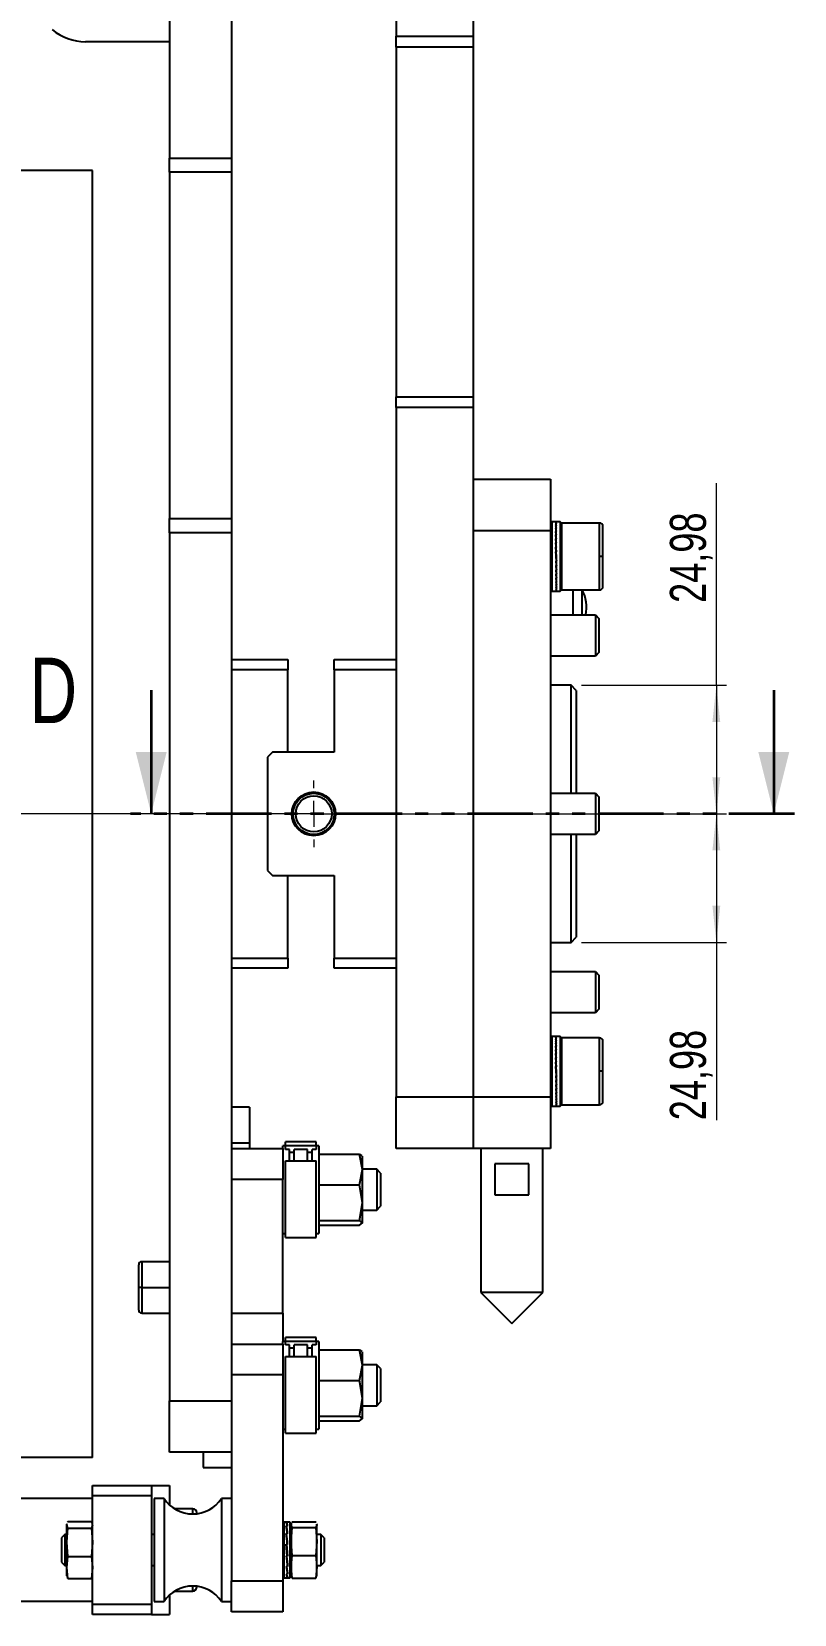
# Model space of a CAD drawing. Header units: millimetres. Extents: x 15 to 1184, y 5 to 836.
# Drawn here: x 628.1 to 702.2, y 427.5 to 581.2 of the extents above; entities that cross this region are included whole.
import ezdxf

# ---------------------------------------------------------------- set-up
doc = ezdxf.new("R2010")
doc.units = ezdxf.units.MM
doc.linetypes.add('PHANTOM', pattern=[12.7, 6.35, -1.27, 1.27, -1.27, 1.27, -1.27])
doc.styles.add('SLDTEXTSTYLE1', font='TXT', dxfattribs={"width": 0.75})
doc.dimstyles.new('SLDDIMSTYLE0', dxfattribs={"dimtxt": 3.5, "dimasz": 3.556, "dimexe": 0, "dimexo": 0.0625, "dimgap": 0.875, "dimtad": 1, "dimlfac": 2, "dimrnd": 1e-09, "dimzin": 12, "dimdsep": 46, "dimtxsty": 'SLDTEXTSTYLE1', "dimsah": 1, "dimcen": 0.09, "dimadec": 0, "dimazin": 3, "dimtfac": 1, "dimtdec": 3, "dimtofl": 0, "dimtmove": 0, "dimatfit": 3, "dimfxl": 1, "dimfrac": 2, "dimtolj": 1, "dimtzin": 12, "dimarcsym": 0})

# ---------------------------------------------------------------- blocks, each defined once
blk = doc.blocks.new('_D_3')
at = {"color": 7, "linetype": 'Continuous', "lineweight": 0}
for p, q in [((532.99, 567.74), (511.65, 567.74)), ((512.65, 505.24), (512.65, 567.74)), ((654.49, 505.24), (511.65, 505.24))]:
    blk.add_line(p, q, dxfattribs=at)
at = {"color": 7, "linetype": 'Continuous', "lineweight": 18}
for points in [[(512.65, 567.74), (512.27, 564.19), (513.03, 564.19)], [(512.65, 505.24), (513.03, 508.8), (512.27, 508.8)]]:
    blk.add_solid(points, dxfattribs=at)
at = {"color": 7, "linetype": 'Continuous', "lineweight": 18, "insert": (508.14, 525.92), "char_height": 3.5, "attachment_point": 1, "rotation": 90, "style": 'SLDTEXTSTYLE1'}
blk.add_mtext('125,00', dxfattribs=at)
blk = doc.blocks.new('_D_4')
at = {"color": 7, "linetype": 'Continuous', "lineweight": 0}
for p, q in [((654.49, 505.24), (511.65, 505.24)), ((512.65, 505.24), (512.65, 442.74)), ((532.99, 442.74), (511.65, 442.74))]:
    blk.add_line(p, q, dxfattribs=at)
at = {"color": 7, "linetype": 'Continuous', "lineweight": 18}
for points in [[(512.65, 505.24), (512.27, 501.69), (513.03, 501.69)], [(512.65, 442.74), (513.03, 446.3), (512.27, 446.3)]]:
    blk.add_solid(points, dxfattribs=at)
at = {"color": 7, "linetype": 'Continuous', "lineweight": 18, "insert": (508.14, 470.55), "char_height": 3.5, "attachment_point": 1, "rotation": 90, "style": 'SLDTEXTSTYLE1'}
blk.add_mtext('125,00', dxfattribs=at)
blk = doc.blocks.new('_D_5')
at = {"color": 7, "linetype": 'Continuous', "lineweight": 0}
for p, q in [((694.6, 517.73), (694.6, 537.36)), ((681.49, 517.73), (695.6, 517.73)), ((694.6, 517.73), (694.6, 505.24)), ((656.49, 505.24), (695.6, 505.24))]:
    blk.add_line(p, q, dxfattribs=at)
at = {"color": 7, "linetype": 'Continuous', "lineweight": 18}
for points in [[(694.6, 517.73), (694.22, 514.17), (694.98, 514.17)], [(694.6, 505.24), (694.98, 508.8), (694.22, 508.8)]]:
    blk.add_solid(points, dxfattribs=at)
at = {"color": 7, "linetype": 'Continuous', "lineweight": 18, "insert": (690.09, 525.73), "char_height": 3.5, "attachment_point": 1, "rotation": 90, "style": 'SLDTEXTSTYLE1'}
blk.add_mtext('24,98', dxfattribs=at)
blk = doc.blocks.new('_D_6')
at = {"color": 7, "linetype": 'Continuous', "lineweight": 0}
for p, q in [((656.49, 505.24), (695.6, 505.24)), ((694.6, 505.24), (694.6, 492.75)), ((681.49, 492.75), (695.6, 492.75)), ((694.6, 492.75), (694.6, 475.48))]:
    blk.add_line(p, q, dxfattribs=at)
at = {"color": 7, "linetype": 'Continuous', "lineweight": 18}
for points in [[(694.6, 505.24), (694.22, 501.69), (694.98, 501.69)], [(694.6, 492.75), (694.98, 496.31), (694.22, 496.31)]]:
    blk.add_solid(points, dxfattribs=at)
at = {"color": 7, "linetype": 'Continuous', "lineweight": 18, "insert": (690.09, 475.48), "char_height": 3.5, "attachment_point": 1, "rotation": 90, "style": 'SLDTEXTSTYLE1'}
blk.add_mtext('24,98', dxfattribs=at)
blk = doc.blocks.new('SW_CENTERMARKSYMBOL_0')
at = {"color": 0, "linetype": 'Continuous', "lineweight": 18}
for p, q in [((0, 2.5), (0, 3.25)), ((-2.5, 0), (-3.25, 0)), ((0, 0), (-1.25, 0)), ((0, 0), (0, 1.25)), ((0, 0), (0, -1.25)), ((0, 0), (1.25, 0)), ((2.5, 0), (3.25, 0)), ((0, -2.5), (0, -3.25))]:
    blk.add_line(p, q, dxfattribs=at)

msp = doc.modelspace()

# ---------------------------------------------------------------- linework, layer by layer
at = {"color": 7, "linetype": 'Continuous', "lineweight": 25}
for p, q in [((641.4869, 647.2425), (641.4869, 580.2425)), ((641.4869, 647.2425), (641.4869, 568.9427)), ((663.4869, 647.7388), (663.4869, 580.7722)), ((670.9869, 647.9353), (670.9869, 580.7722)), ((647.4869, 584.4925), (647.4869, 568.9427)), ((641.4869, 580.2425), (633.3068, 580.2425)), ((663.4869, 580.7722), (670.9869, 580.7722)), ((663.4869, 579.7245), (663.4869, 580.7722)), ((670.9869, 579.7245), (663.4869, 579.7245)), ((663.4869, 579.7245), (663.4869, 545.7604)), ((670.9869, 580.7722), (670.9869, 579.7245)), ((670.9869, 579.7245), (670.9869, 545.7604)), ((641.4869, 568.9427), (647.4869, 568.9427)), ((641.4869, 567.5691), (641.4869, 568.9427)), ((647.4869, 568.9427), (647.4869, 567.5691)), ((633.6659, 567.7425), (533.9869, 567.7425)), ((633.9869, 567.7425), (633.6659, 567.7425)), ((633.9869, 442.7425), (633.9869, 567.7425)), ((647.4869, 567.5691), (641.4869, 567.5691)), ((641.4869, 567.5691), (641.4869, 533.9158)), ((647.4869, 567.5691), (647.4869, 533.9158)), ((663.4869, 545.7604), (670.9869, 545.7604)), ((663.4869, 544.7128), (663.4869, 545.7604)), ((670.9869, 545.7604), (670.9869, 544.7128)), ((670.9869, 544.7128), (663.4869, 544.7128)), ((663.4869, 544.7128), (663.4869, 477.7425)), ((670.9869, 544.7128), (670.9869, 477.7425)), ((670.9869, 537.7425), (678.4869, 537.7425)), ((678.4869, 537.7425), (678.4869, 532.7425)), ((641.4869, 533.9158), (647.4869, 533.9158)), ((641.4869, 532.5422), (641.4869, 533.9158)), ((647.4869, 533.9158), (647.4869, 532.5422)), ((678.6343, 533.6175), (678.4869, 533.4701)), ((679.0213, 533.6175), (678.6343, 533.6175)), ((678.6343, 533.6175), (678.6343, 526.8675)), ((679.0115, 533.6005), (679.0509, 533.6005)), ((679.0115, 533.5255), (679.0509, 533.5255)), ((679.0369, 533.5992), (679.0241, 533.5992)), ((679.0241, 533.5829), (679.0241, 533.5992)), ((679.0369, 533.5225), (679.0241, 533.5225)), ((679.0242, 533.4885), (679.0241, 533.5225)), ((679.4395, 533.6175), (679.0328, 533.6175)), ((679.0635, 533.5992), (679.0369, 533.5992)), ((679.0635, 533.5225), (679.0369, 533.5225)), ((679.0509, 533.5992), (679.0509, 533.6005)), ((679.0509, 533.5225), (679.0509, 533.5255)), ((679.5869, 533.4701), (679.4395, 533.6175)), ((679.4395, 533.6175), (679.4395, 526.8675)), ((679.5869, 526.9925), (679.5869, 533.4925)), ((683.2619, 533.4925), (679.5869, 533.4925)), ((683.2619, 530.2425), (683.2619, 533.4925)), ((647.4869, 532.5422), (641.4869, 532.5422)), ((641.4869, 532.5422), (641.4869, 448.2425)), ((647.4869, 532.5422), (647.4869, 448.2425)), ((678.4869, 532.7425), (670.9869, 532.7425)), ((670.9869, 532.7425), (670.9869, 477.7425)), ((678.4869, 532.7425), (678.4869, 477.7425)), ((679.0115, 533.3919), (679.0509, 533.3919)), ((679.0115, 533.2022), (679.0509, 533.2022)), ((679.0115, 532.9596), (679.0509, 532.9596)), ((679.0115, 532.6685), (679.0509, 532.6685)), ((679.0115, 532.3341), (679.0509, 532.3341)), ((679.0115, 531.9624), (679.0509, 531.9624)), ((679.0369, 533.3873), (679.0241, 533.3873)), ((679.0243, 533.3359), (679.0241, 533.3873)), ((679.0369, 533.196), (679.0241, 533.196)), ((679.0245, 533.1277), (679.0241, 533.196)), ((679.0369, 532.9519), (679.0241, 532.9519)), ((679.0246, 532.8675), (679.0241, 532.9519)), ((679.0369, 532.6595), (679.0241, 532.6595)), ((679.0248, 532.5598), (679.0241, 532.6595)), ((679.0369, 532.324), (679.0241, 532.324)), ((679.025, 532.2098), (679.0241, 532.324)), ((679.0369, 531.9514), (679.0241, 531.9514)), ((679.0254, 531.823), (679.0241, 531.9514)), ((679.0635, 533.3873), (679.0369, 533.3873)), ((679.0635, 533.196), (679.0369, 533.196)), ((679.0635, 532.9519), (679.0369, 532.9519)), ((679.0635, 532.6595), (679.0369, 532.6595)), ((679.0635, 532.324), (679.0369, 532.324)), ((679.0635, 531.9514), (679.0369, 531.9514)), ((679.0508, 532.9519), (679.0509, 532.9596)), ((679.0508, 532.6595), (679.0509, 532.6685)), ((679.0508, 532.324), (679.0509, 532.3341)), ((679.0508, 531.9514), (679.0509, 531.9624)), ((679.0509, 533.3873), (679.0509, 533.3919)), ((679.0509, 533.196), (679.0509, 533.2022)), ((683.5869, 530.2425), (683.5869, 533.1675)), ((679.0115, 531.56), (679.0509, 531.56)), ((679.0115, 531.1341), (679.0509, 531.1341)), ((679.0115, 530.6923), (679.0509, 530.6923)), ((679.025, 530.657), (679.0146, 530.657)), ((679.0252, 531.0642), (679.0178, 531.0642)), ((679.0253, 531.4567), (679.0212, 531.4567)), ((679.0369, 531.5482), (679.0241, 531.5482)), ((679.0255, 531.4459), (679.0241, 531.5482)), ((679.0369, 531.1217), (679.0241, 531.1217)), ((679.0255, 531.053), (679.0241, 531.1217)), ((679.0369, 530.6796), (679.0241, 530.6796)), ((679.0255, 530.6456), (679.0241, 530.6796)), ((679.0254, 531.8276), (679.025, 531.8276)), ((679.0555, 531.1217), (679.0255, 531.4459)), ((679.0588, 530.6796), (679.0255, 531.053)), ((679.0618, 530.231), (679.0255, 530.6456)), ((679.0635, 531.5482), (679.0369, 531.5482)), ((679.0635, 531.1217), (679.0369, 531.1217)), ((679.0635, 530.6796), (679.0369, 530.6796)), ((679.0503, 530.6796), (679.0509, 530.6923)), ((679.0506, 531.1217), (679.0509, 531.1341)), ((679.0507, 531.5482), (679.0509, 531.56)), ((679.0519, 531.5482), (679.0509, 531.5583)), ((679.0115, 530.2425), (679.0509, 530.2425)), ((679.0115, 529.7926), (679.0509, 529.7926)), ((679.0115, 529.3508), (679.0509, 529.3508)), ((679.0115, 528.9249), (679.0509, 528.9249)), ((679.013, 530.2425), (679.0493, 529.8279)), ((679.0161, 529.7926), (679.0493, 529.4207)), ((679.0195, 529.3508), (679.0493, 529.0282)), ((679.0231, 528.9249), (679.0241, 528.9151)), ((679.0255, 530.231), (679.0241, 530.2296)), ((679.0369, 530.2296), (679.0241, 530.2296)), ((679.0245, 529.7926), (679.0241, 529.7799)), ((679.0369, 529.7799), (679.0241, 529.7799)), ((679.0243, 529.3508), (679.0241, 529.3384)), ((679.0369, 529.3384), (679.0241, 529.3384)), ((679.0242, 528.9249), (679.0241, 528.9131)), ((679.0369, 528.9131), (679.0241, 528.9131)), ((679.0255, 530.231), (679.0369, 530.231)), ((679.0369, 530.2425), (679.0369, 530.231)), ((679.0369, 530.231), (679.0369, 530.2296)), ((679.0369, 530.231), (679.0618, 530.231)), ((679.0635, 530.2296), (679.0369, 530.2296)), ((679.0369, 529.7926), (679.0369, 529.7799)), ((679.0635, 529.7799), (679.0369, 529.7799)), ((679.0369, 529.3508), (679.0369, 529.3384)), ((679.0635, 529.3384), (679.0369, 529.3384)), ((679.0369, 528.9249), (679.0369, 528.9131)), ((679.0635, 528.9131), (679.0369, 528.9131)), ((679.0493, 529.8279), (679.0509, 529.7926)), ((679.0493, 529.4207), (679.0509, 529.3508)), ((679.0493, 529.0282), (679.0509, 528.9249)), ((679.0495, 529.0174), (679.0537, 529.0174)), ((679.0496, 529.4095), (679.0571, 529.4095)), ((679.0498, 529.8165), (679.0603, 529.8165)), ((679.0618, 530.231), (679.0635, 530.2296)), ((683.5869, 530.2425), (683.2619, 530.2425)), ((683.2619, 526.9925), (683.2619, 530.2425)), ((683.5869, 527.3175), (683.5869, 530.2425)), ((679.0115, 528.5225), (679.0509, 528.5225)), ((679.0115, 528.1508), (679.0509, 528.1508)), ((679.0115, 527.8164), (679.0509, 527.8164)), ((679.0115, 527.5253), (679.0509, 527.5253)), ((679.0115, 527.2827), (679.0509, 527.2827)), ((679.0242, 528.5225), (679.0241, 528.5115)), ((679.0369, 528.5115), (679.0241, 528.5115)), ((679.0241, 528.1508), (679.0241, 528.1407)), ((679.0369, 528.1407), (679.0241, 528.1407)), ((679.0241, 527.8164), (679.0241, 527.8075)), ((679.0369, 527.8075), (679.0241, 527.8075)), ((679.0241, 527.5253), (679.0241, 527.5177)), ((679.0369, 527.5177), (679.0241, 527.5177)), ((679.0241, 527.2827), (679.0241, 527.2766)), ((679.0369, 528.5225), (679.0369, 528.5115)), ((679.0635, 528.5115), (679.0369, 528.5115)), ((679.0369, 528.1508), (679.0369, 528.1407)), ((679.0635, 528.1407), (679.0369, 528.1407)), ((679.0369, 527.8164), (679.0369, 527.8075)), ((679.0635, 527.8075), (679.0369, 527.8075)), ((679.0369, 527.5253), (679.0369, 527.5178)), ((679.0635, 527.5178), (679.0369, 527.5178)), ((679.0369, 527.2827), (679.0369, 527.2766)), ((679.0494, 528.6517), (679.0509, 528.5225)), ((679.0495, 528.6471), (679.0499, 528.6471)), ((679.0498, 528.2655), (679.0509, 528.1508)), ((679.0501, 527.9163), (679.0509, 527.8164)), ((679.0503, 527.6097), (679.0509, 527.5253)), ((679.0504, 527.3508), (679.0509, 527.2827)), ((678.4869, 527.0148), (678.6343, 526.8675)), ((678.6343, 526.8675), (679.041, 526.8675)), ((679.0115, 527.093), (679.0509, 527.093)), ((679.0115, 526.9594), (679.0509, 526.9594)), ((679.0115, 526.8844), (679.0509, 526.8844)), ((679.0369, 527.2766), (679.0241, 527.2766)), ((679.0241, 527.093), (679.0241, 527.0884)), ((679.0369, 527.0884), (679.0241, 527.0884)), ((679.0241, 526.9594), (679.0241, 526.9564)), ((679.0369, 526.9564), (679.0241, 526.9564)), ((679.0241, 526.8844), (679.0241, 526.8831)), ((679.0369, 526.8831), (679.0241, 526.8831)), ((679.0635, 527.2766), (679.0369, 527.2766)), ((679.0369, 527.093), (679.0369, 527.0884)), ((679.0635, 527.0884), (679.0369, 527.0884)), ((679.0369, 526.9594), (679.0369, 526.9564)), ((679.0635, 526.9564), (679.0369, 526.9564)), ((679.0369, 526.8844), (679.0369, 526.8831)), ((679.0635, 526.8831), (679.0369, 526.8831)), ((679.0506, 527.144), (679.0509, 527.093)), ((679.0507, 526.9929), (679.0509, 526.9594)), ((679.0508, 526.9002), (679.0509, 526.8844)), ((679.0525, 526.8675), (679.4395, 526.8675)), ((679.4395, 526.8675), (679.5869, 527.0148)), ((679.5869, 526.9925), (683.2619, 526.9925)), ((680.6795, 524.563), (680.6795, 526.9925)), ((681.5795, 524.5687), (681.5795, 526.9925)), ((678.4869, 524.563), (682.8486, 524.563)), ((682.8486, 524.563), (682.8486, 520.563)), ((682.8486, 524.563), (683.1869, 524.2247)), ((683.1869, 524.2247), (683.1869, 520.9012)), ((647.4869, 520.2425), (652.9869, 520.2425)), ((652.9869, 520.2425), (652.9869, 519.2425)), ((657.4869, 520.2425), (663.4869, 520.2425)), ((657.4869, 519.2425), (657.4869, 520.2425)), ((682.8486, 520.563), (678.4869, 520.563)), ((683.1869, 520.9012), (682.8486, 520.563)), ((652.9869, 519.2425), (647.4869, 519.2425)), ((652.9869, 511.2425), (652.9869, 519.2425)), ((663.4869, 519.2425), (657.4869, 519.2425)), ((657.4869, 519.2425), (657.4869, 511.2425)), ((680.4869, 517.73), (678.4869, 517.73)), ((680.9869, 517.23), (680.4869, 517.73)), ((680.4869, 507.2425), (680.4869, 517.73)), ((680.9869, 517.23), (680.9869, 507.2425)), ((651.4869, 511.2425), (650.9869, 510.7425)), ((650.9869, 510.7425), (650.9869, 499.7425)), ((657.4869, 511.2425), (651.4869, 511.2425)), ((678.4869, 507.2425), (682.8486, 507.2425)), ((682.8486, 507.2425), (682.8486, 503.2425)), ((682.8486, 507.2425), (683.1869, 506.9042)), ((683.1869, 506.9042), (683.1869, 503.5807)), ((682.8486, 503.2425), (678.4869, 503.2425)), ((680.4869, 492.755), (680.4869, 503.2425)), ((680.9869, 503.2425), (680.9869, 493.255)), ((683.1869, 503.5807), (682.8486, 503.2425)), ((650.9869, 499.7425), (651.4869, 499.2425)), ((651.4869, 499.2425), (657.4869, 499.2425)), ((652.9869, 491.2425), (652.9869, 499.2425)), ((657.4869, 499.2425), (657.4869, 491.2425)), ((678.4869, 492.755), (680.4869, 492.755)), ((680.4869, 492.755), (680.9869, 493.255)), ((647.4869, 491.2425), (652.9869, 491.2425)), ((652.9869, 491.2425), (652.9869, 490.2425)), ((657.4869, 491.2425), (663.4869, 491.2425)), ((657.4869, 490.2425), (657.4869, 491.2425)), ((652.9869, 490.2425), (647.4869, 490.2425)), ((663.4869, 490.2425), (657.4869, 490.2425)), ((678.4869, 489.9219), (682.8486, 489.9219)), ((682.8486, 489.9219), (682.8486, 485.9219)), ((682.8486, 489.9219), (683.1869, 489.5837)), ((683.1869, 489.5837), (683.1869, 486.2602)), ((682.8486, 485.9219), (678.4869, 485.9219)), ((683.1869, 486.2602), (682.8486, 485.9219)), ((678.6343, 483.6175), (678.4869, 483.4701)), ((679.0213, 483.6175), (678.6343, 483.6175)), ((678.6343, 483.6175), (678.6343, 476.8675)), ((679.0115, 483.6005), (679.0509, 483.6005)), ((679.0115, 483.5255), (679.0509, 483.5255)), ((679.0115, 483.3919), (679.0509, 483.3919)), ((679.0115, 483.2022), (679.0509, 483.2022)), ((679.0115, 482.9596), (679.0509, 482.9596)), ((679.0369, 483.5992), (679.0241, 483.5992)), ((679.0241, 483.5829), (679.0241, 483.5992)), ((679.0369, 483.5225), (679.0241, 483.5225)), ((679.0242, 483.4885), (679.0241, 483.5225)), ((679.0369, 483.3873), (679.0241, 483.3873)), ((679.0243, 483.3359), (679.0241, 483.3873)), ((679.0369, 483.196), (679.0241, 483.196)), ((679.0245, 483.1277), (679.0241, 483.196)), ((679.0369, 482.9519), (679.0241, 482.9519)), ((679.0246, 482.8675), (679.0241, 482.9519)), ((679.4395, 483.6175), (679.0328, 483.6175)), ((679.0635, 483.5992), (679.0369, 483.5992)), ((679.0635, 483.5225), (679.0369, 483.5225)), ((679.0635, 483.3873), (679.0369, 483.3873)), ((679.0635, 483.196), (679.0369, 483.196)), ((679.0635, 482.9519), (679.0369, 482.9519)), ((679.0508, 482.9519), (679.0509, 482.9596)), ((679.0509, 483.5992), (679.0509, 483.6005)), ((679.0509, 483.5225), (679.0509, 483.5255)), ((679.0509, 483.3873), (679.0509, 483.3919)), ((679.0509, 483.196), (679.0509, 483.2022)), ((679.5869, 483.4701), (679.4395, 483.6175)), ((679.4395, 483.6175), (679.4395, 476.8675)), ((679.5869, 476.9925), (679.5869, 483.4925)), ((683.2619, 483.4925), (679.5869, 483.4925)), ((683.2619, 480.2425), (683.2619, 483.4925)), ((683.5869, 480.2425), (683.5869, 483.1675)), ((679.0115, 482.6685), (679.0509, 482.6685)), ((679.0115, 482.3341), (679.0509, 482.3341)), ((679.0115, 481.9624), (679.0509, 481.9624)), ((679.0115, 481.56), (679.0509, 481.56)), ((679.0253, 481.4567), (679.0212, 481.4567)), ((679.0369, 482.6595), (679.0241, 482.6595)), ((679.0248, 482.5598), (679.0241, 482.6595)), ((679.0369, 482.324), (679.0241, 482.324)), ((679.025, 482.2098), (679.0241, 482.324)), ((679.0369, 481.9514), (679.0241, 481.9514)), ((679.0254, 481.823), (679.0241, 481.9514)), ((679.0369, 481.5482), (679.0241, 481.5482)), ((679.0255, 481.4459), (679.0241, 481.5482)), ((679.0254, 481.8276), (679.025, 481.8276)), ((679.0555, 481.1217), (679.0255, 481.4459)), ((679.0635, 482.6595), (679.0369, 482.6595)), ((679.0635, 482.324), (679.0369, 482.324)), ((679.0635, 481.9514), (679.0369, 481.9514)), ((679.0635, 481.5482), (679.0369, 481.5482)), ((679.0507, 481.5482), (679.0509, 481.56)), ((679.0508, 482.6595), (679.0509, 482.6685)), ((679.0508, 482.324), (679.0509, 482.3341)), ((679.0508, 481.9514), (679.0509, 481.9624)), ((679.0519, 481.5482), (679.0509, 481.5583)), ((679.0115, 481.1341), (679.0509, 481.1341)), ((679.0115, 480.6923), (679.0509, 480.6923)), ((679.0115, 480.2425), (679.0509, 480.2425)), ((679.0115, 479.7926), (679.0509, 479.7926)), ((679.013, 480.2425), (679.0493, 479.8279)), ((679.025, 480.657), (679.0146, 480.657)), ((679.0161, 479.7926), (679.0493, 479.4207)), ((679.0252, 481.0642), (679.0178, 481.0642)), ((679.0369, 481.1217), (679.0241, 481.1217)), ((679.0255, 481.053), (679.0241, 481.1217)), ((679.0369, 480.6796), (679.0241, 480.6796)), ((679.0255, 480.6456), (679.0241, 480.6796)), ((679.0255, 480.231), (679.0241, 480.2296)), ((679.0369, 480.2296), (679.0241, 480.2296)), ((679.0245, 479.7926), (679.0241, 479.7799)), ((679.0369, 479.7799), (679.0241, 479.7799)), ((679.0588, 480.6796), (679.0255, 481.053)), ((679.0618, 480.231), (679.0255, 480.6456)), ((679.0255, 480.231), (679.0369, 480.231)), ((679.0635, 481.1217), (679.0369, 481.1217)), ((679.0635, 480.6796), (679.0369, 480.6796)), ((679.0369, 480.2425), (679.0369, 480.231)), ((679.0369, 480.231), (679.0618, 480.231)), ((679.0369, 480.231), (679.0369, 480.2296)), ((679.0635, 480.2296), (679.0369, 480.2296)), ((679.0369, 479.7926), (679.0369, 479.7799)), ((679.0635, 479.7799), (679.0369, 479.7799)), ((679.0493, 479.8279), (679.0509, 479.7926)), ((679.0498, 479.8165), (679.0603, 479.8165)), ((679.0503, 480.6796), (679.0509, 480.6923)), ((679.0506, 481.1217), (679.0509, 481.1341)), ((679.0618, 480.231), (679.0635, 480.2296)), ((683.5869, 480.2425), (683.2619, 480.2425)), ((683.2619, 476.9925), (683.2619, 480.2425)), ((683.5869, 477.3175), (683.5869, 480.2425)), ((679.0115, 479.3508), (679.0509, 479.3508)), ((679.0115, 478.9249), (679.0509, 478.9249)), ((679.0115, 478.5225), (679.0509, 478.5225)), ((679.0115, 478.1508), (679.0509, 478.1508)), ((679.0195, 479.3508), (679.0493, 479.0282)), ((679.0231, 478.9249), (679.0241, 478.9151)), ((679.0243, 479.3508), (679.0241, 479.3384)), ((679.0369, 479.3384), (679.0241, 479.3384)), ((679.0242, 478.9249), (679.0241, 478.9131)), ((679.0369, 478.9131), (679.0241, 478.9131)), ((679.0242, 478.5225), (679.0241, 478.5115)), ((679.0369, 478.5115), (679.0241, 478.5115)), ((679.0241, 478.1508), (679.0241, 478.1407)), ((679.0369, 478.1407), (679.0241, 478.1407)), ((679.0369, 479.3508), (679.0369, 479.3384)), ((679.0635, 479.3384), (679.0369, 479.3384)), ((679.0369, 478.9249), (679.0369, 478.9131)), ((679.0635, 478.9131), (679.0369, 478.9131)), ((679.0369, 478.5225), (679.0369, 478.5115)), ((679.0635, 478.5115), (679.0369, 478.5115)), ((679.0369, 478.1508), (679.0369, 478.1407)), ((679.0635, 478.1407), (679.0369, 478.1407)), ((679.0493, 479.4207), (679.0509, 479.3508)), ((679.0493, 479.0282), (679.0509, 478.9249)), ((679.0494, 478.6517), (679.0509, 478.5225)), ((679.0495, 479.0174), (679.0537, 479.0174)), ((679.0495, 478.6471), (679.0499, 478.6471)), ((679.0496, 479.4095), (679.0571, 479.4095)), ((679.0498, 478.2655), (679.0509, 478.1508)), ((649.2369, 476.7425), (647.4869, 476.7425)), ((649.2369, 476.7425), (649.2369, 473.2425)), ((663.4869, 477.7425), (670.9869, 477.7425)), ((663.4869, 472.7425), (663.4869, 477.7425)), ((670.9869, 477.7425), (670.9869, 472.7425)), ((670.9869, 477.7425), (678.4869, 477.7425)), ((678.4869, 477.7425), (678.4869, 472.7425)), ((678.4869, 477.0148), (678.6343, 476.8675)), ((678.6343, 476.8675), (679.041, 476.8675)), ((679.0115, 477.8164), (679.0509, 477.8164)), ((679.0115, 477.5253), (679.0509, 477.5253)), ((679.0115, 477.2827), (679.0509, 477.2827)), ((679.0115, 477.093), (679.0509, 477.093)), ((679.0115, 476.9594), (679.0509, 476.9594)), ((679.0115, 476.8844), (679.0509, 476.8844)), ((679.0241, 477.8164), (679.0241, 477.8075)), ((679.0369, 477.8075), (679.0241, 477.8075)), ((679.0241, 477.5253), (679.0241, 477.5177)), ((679.0369, 477.5177), (679.0241, 477.5177)), ((679.0241, 477.2827), (679.0241, 477.2766)), ((679.0369, 477.2766), (679.0241, 477.2766)), ((679.0241, 477.093), (679.0241, 477.0884)), ((679.0369, 477.0884), (679.0241, 477.0884)), ((679.0241, 476.9594), (679.0241, 476.9564)), ((679.0369, 476.9564), (679.0241, 476.9564)), ((679.0241, 476.8844), (679.0241, 476.8831)), ((679.0369, 476.8831), (679.0241, 476.8831)), ((679.0369, 477.8164), (679.0369, 477.8075)), ((679.0635, 477.8075), (679.0369, 477.8075)), ((679.0369, 477.5253), (679.0369, 477.5178)), ((679.0635, 477.5178), (679.0369, 477.5178)), ((679.0369, 477.2827), (679.0369, 477.2766)), ((679.0635, 477.2766), (679.0369, 477.2766)), ((679.0369, 477.093), (679.0369, 477.0884)), ((679.0635, 477.0884), (679.0369, 477.0884)), ((679.0369, 476.9594), (679.0369, 476.9564)), ((679.0635, 476.9564), (679.0369, 476.9564)), ((679.0369, 476.8844), (679.0369, 476.8831)), ((679.0635, 476.8831), (679.0369, 476.8831)), ((679.0501, 477.9163), (679.0509, 477.8164)), ((679.0503, 477.6097), (679.0509, 477.5253)), ((679.0504, 477.3508), (679.0509, 477.2827)), ((679.0506, 477.144), (679.0509, 477.093)), ((679.0507, 476.9929), (679.0509, 476.9594)), ((679.0508, 476.9002), (679.0509, 476.8844)), ((679.0525, 476.8675), (679.4395, 476.8675)), ((679.4395, 476.8675), (679.5869, 477.0148)), ((679.5869, 476.9925), (683.2619, 476.9925)), ((647.4869, 472.7425), (652.4869, 472.7425)), ((649.2369, 473.2425), (649.2369, 472.7425)), ((652.7369, 472.9925), (652.4869, 472.9925)), ((652.4869, 472.7425), (652.4869, 472.9925)), ((652.4869, 472.7425), (652.4869, 469.7425)), ((655.7369, 473.3925), (652.7369, 473.3925)), ((652.7369, 473.0261), (652.7369, 473.3925)), ((652.7369, 473.0261), (655.7369, 473.0261)), ((652.7369, 472.6576), (652.7369, 473.0261)), ((653.1235, 472.6576), (652.7369, 472.6576)), ((653.1235, 471.5476), (653.1235, 472.6576)), ((653.6008, 472.3444), (653.1235, 472.3444)), ((653.6008, 471.5476), (653.6008, 472.6576)), ((654.8734, 472.6576), (653.6008, 472.6576)), ((654.8734, 471.5476), (654.8734, 472.6576)), ((655.3506, 472.3444), (654.8734, 472.3444)), ((655.3506, 471.5476), (655.3506, 472.6576)), ((655.7369, 472.6576), (655.3506, 472.6576)), ((655.7369, 473.0261), (655.7369, 473.3925)), ((655.7369, 473.0261), (655.7369, 472.6576)), ((655.9864, 472.9925), (655.7369, 472.9925)), ((655.9864, 472.9925), (655.9864, 464.4925)), ((655.9864, 472.1995), (659.9466, 472.1995)), ((660.2369, 470.703), (659.9466, 472.1995)), ((659.9466, 472.1995), (660.1747, 472.0172)), ((660.2369, 470.703), (660.2369, 471.9925)), ((670.9869, 472.7425), (663.4869, 472.7425)), ((678.4869, 472.7425), (670.9869, 472.7425)), ((671.7369, 472.7425), (671.7369, 458.7425)), ((677.7369, 458.7425), (677.7369, 472.7425)), ((652.7369, 464.0925), (652.7369, 471.5476)), ((652.7369, 471.5476), (655.7369, 471.5476)), ((655.7369, 464.0925), (655.7369, 471.5476)), ((659.9466, 469.2065), (660.2369, 470.703)), ((661.6034, 470.7425), (660.2369, 470.7425)), ((660.2369, 467.478), (660.2369, 470.703)), ((661.9869, 470.359), (661.6034, 470.7425)), ((661.6034, 470.7425), (661.6034, 466.7425)), ((676.3952, 471.2425), (673.0786, 471.2425)), ((673.0786, 471.2425), (673.0786, 468.2425)), ((676.3952, 468.2425), (676.3952, 471.2425)), ((652.4869, 469.7425), (647.4869, 469.7425)), ((652.4869, 456.7425), (652.4869, 469.7425)), ((655.9864, 469.2065), (659.9466, 469.2065)), ((660.2369, 467.478), (659.9466, 469.2065)), ((661.9869, 470.359), (661.9869, 467.126)), ((659.9466, 465.7494), (660.2369, 467.478)), ((660.2369, 465.5174), (660.2369, 467.478)), ((673.0786, 468.2425), (676.3952, 468.2425)), ((660.2369, 466.7425), (661.6034, 466.7425)), ((661.6034, 466.7425), (661.9869, 467.126)), ((652.4869, 464.4925), (652.7369, 464.4925)), ((655.7369, 464.4925), (655.9864, 464.4925)), ((655.9864, 465.7494), (659.9466, 465.7494)), ((655.9864, 465.2854), (659.9466, 465.2854)), ((660.2369, 465.5174), (659.9466, 465.7494)), ((659.9466, 465.2854), (660.2369, 465.5174)), ((660.2369, 465.4925), (660.2369, 465.5174)), ((652.7369, 464.0925), (655.7369, 464.0925)), ((638.4869, 459.2425), (638.4869, 461.4425)), ((641.4869, 461.7425), (638.7869, 461.7425)), ((638.4869, 457.0425), (638.4869, 459.2425)), ((638.7869, 459.2425), (638.4869, 459.2425)), ((638.7869, 459.2425), (641.4869, 459.2425)), ((671.7369, 458.7425), (674.7369, 455.7425)), ((674.7369, 458.7425), (671.7369, 458.7425)), ((674.7369, 455.7425), (677.7369, 458.7425)), ((677.7369, 458.7425), (674.7369, 458.7425)), ((638.7869, 456.7425), (641.4869, 456.7425)), ((647.4869, 456.7425), (652.4869, 456.7425)), ((652.4869, 456.7425), (652.4869, 453.9925)), ((647.4869, 453.7425), (652.4869, 453.7425)), ((652.7369, 453.9925), (652.4869, 453.9925)), ((652.4869, 453.7425), (652.4869, 453.9925)), ((652.4869, 453.7425), (652.4869, 450.7425)), ((655.7369, 454.3925), (652.7369, 454.3925)), ((652.7369, 454.0261), (652.7369, 454.3925)), ((652.7369, 454.0261), (655.7369, 454.0261)), ((652.7369, 453.6576), (652.7369, 454.0261)), ((653.1235, 453.6576), (652.7369, 453.6576)), ((653.1235, 452.5476), (653.1235, 453.6576)), ((653.6008, 452.5476), (653.6008, 453.6576)), ((654.8734, 453.6576), (653.6008, 453.6576)), ((654.8734, 452.5476), (654.8734, 453.6576)), ((655.3506, 452.5476), (655.3506, 453.6576)), ((655.7369, 453.6576), (655.3506, 453.6576)), ((655.7369, 454.0261), (655.7369, 454.3925)), ((655.7369, 454.0261), (655.7369, 453.6576)), ((655.9864, 453.9925), (655.7369, 453.9925)), ((655.9864, 453.9925), (655.9864, 445.4925)), ((652.7369, 445.0925), (652.7369, 452.5476)), ((652.7369, 452.5476), (655.7369, 452.5476)), ((653.6008, 453.3444), (653.1235, 453.3444)), ((655.3506, 453.3444), (654.8734, 453.3444)), ((655.7369, 445.0925), (655.7369, 452.5476)), ((655.9864, 453.1995), (659.9466, 453.1995)), ((660.2369, 451.703), (659.9466, 453.1995)), ((659.9466, 453.1995), (660.1747, 453.0172)), ((660.2369, 451.703), (660.2369, 452.9925)), ((647.4869, 450.7425), (647.4869, 430.7425)), ((652.4869, 450.7425), (647.4869, 450.7425)), ((652.4869, 450.7425), (652.4869, 430.7425)), ((659.9466, 450.2065), (660.2369, 451.703)), ((661.6034, 451.7425), (660.2369, 451.7425)), ((660.2369, 448.478), (660.2369, 451.703)), ((661.9869, 451.359), (661.6034, 451.7425)), ((661.6034, 451.7425), (661.6034, 447.7425)), ((661.9869, 451.359), (661.9869, 448.126)), ((655.9864, 450.2065), (659.9466, 450.2065)), ((660.2369, 448.478), (659.9466, 450.2065)), ((641.4869, 448.2425), (647.4869, 448.2425)), ((641.4869, 443.2425), (641.4869, 448.2425)), ((659.9466, 446.7494), (660.2369, 448.478)), ((660.2369, 446.5174), (660.2369, 448.478)), ((660.2369, 447.7425), (661.6034, 447.7425)), ((661.6034, 447.7425), (661.9869, 448.126)), ((655.9864, 446.7494), (659.9466, 446.7494)), ((655.9864, 446.2854), (659.9466, 446.2854)), ((660.2369, 446.5174), (659.9466, 446.7494)), ((659.9466, 446.2854), (660.2369, 446.5174)), ((660.2369, 446.4925), (660.2369, 446.5174)), ((652.4869, 445.4925), (652.7369, 445.4925)), ((652.7369, 445.0925), (655.7369, 445.0925)), ((655.7369, 445.4925), (655.9864, 445.4925)), ((633.6659, 442.7425), (533.9869, 442.7425)), ((633.9869, 442.7425), (633.6659, 442.7425)), ((647.4869, 443.2425), (641.4869, 443.2425)), ((644.7369, 443.2425), (644.7369, 441.7425)), ((644.7369, 441.7425), (647.4869, 441.7425)), ((633.9869, 438.9925), (633.9869, 439.9925)), ((633.9869, 439.9925), (639.7369, 439.9925)), ((639.7369, 439.9925), (639.7369, 438.9925)), ((639.7369, 439.9925), (641.4869, 439.9925)), ((641.4869, 439.9925), (641.4869, 438.1091)), ((633.9869, 438.7425), (567.9869, 438.7425)), ((633.9869, 428.4925), (633.9869, 438.9925)), ((639.7369, 438.9925), (633.9869, 438.9925)), ((639.7369, 438.9925), (639.7369, 428.4925)), ((640.9418, 438.7425), (639.9869, 438.7425)), ((639.9869, 438.7425), (639.9869, 428.7425)), ((640.9418, 438.7425), (640.9418, 428.7425)), ((647.4869, 438.7425), (646.532, 438.7425)), ((646.532, 438.7425), (646.532, 428.7425)), ((643.7369, 437.7425), (641.975, 437.7425)), ((644.1369, 437.2664), (644.1369, 437.3425)), ((631.2937, 435.2425), (630.9869, 434.9357)), ((631.4869, 435.2425), (631.2937, 435.2425)), ((631.2937, 435.2425), (631.2937, 432.2425)), ((631.4869, 436.1835), (631.5266, 436.3028)), ((631.4869, 436.1835), (631.4869, 436.2425)), ((631.5905, 435.8719), (631.4869, 436.1835)), ((631.4869, 434.4956), (631.4869, 436.1835)), ((631.4869, 434.4956), (631.5905, 435.8719)), ((631.5818, 436.4688), (631.5905, 436.4951)), ((631.5905, 436.4951), (633.8833, 436.4951)), ((631.5905, 435.8719), (633.8833, 435.8719)), ((633.8833, 436.4951), (633.9472, 436.3028)), ((633.9869, 436.1835), (633.8833, 435.8719)), ((633.8833, 435.8719), (633.9869, 434.4956)), ((639.9869, 435.2425), (639.7369, 435.2425)), ((652.5941, 436.4425), (652.4869, 436.3353)), ((652.897, 436.4425), (652.5941, 436.4425)), ((652.5941, 436.4425), (652.5941, 433.7425)), ((652.8232, 436.4277), (652.9214, 436.4277)), ((652.8232, 436.0807), (652.9214, 436.0807)), ((652.8232, 435.3295), (652.9214, 435.3295)), ((652.8571, 435.2344), (652.8332, 435.2344)), ((652.8575, 435.9406), (652.8456, 435.9406)), ((652.8869, 436.4242), (652.855, 436.4242)), ((652.8561, 436.3615), (652.855, 436.4242)), ((652.8869, 436.065), (652.855, 436.065)), ((652.8579, 435.9212), (652.855, 436.065)), ((652.8869, 435.3042), (652.855, 435.3042)), ((652.8579, 435.2079), (652.855, 435.3042)), ((652.9385, 435.3043), (652.8579, 435.9212)), ((652.9473, 434.2735), (652.8579, 435.2079)), ((652.8869, 436.4243), (652.8869, 436.4242)), ((652.9533, 436.4243), (652.8869, 436.4243)), ((652.8869, 436.0651), (652.8869, 436.065)), ((652.9533, 436.0651), (652.8869, 436.0651)), ((652.8869, 435.3043), (652.8869, 435.3042)), ((652.9533, 435.3043), (652.8869, 435.3043)), ((652.9207, 435.3043), (652.9214, 435.3295)), ((652.9211, 436.0651), (652.9214, 436.0807)), ((652.9214, 436.4243), (652.9214, 436.4277)), ((653.1797, 436.4425), (652.9262, 436.4425)), ((653.2869, 436.3353), (653.1797, 436.4425)), ((653.1797, 436.4425), (653.1797, 433.7425)), ((653.2869, 436.3353), (653.2869, 433.7425)), ((653.2869, 436.1983), (653.3211, 436.2873)), ((653.3905, 435.9283), (653.2869, 436.1983)), ((653.2869, 434.5654), (653.3905, 435.9283)), ((653.3838, 436.4507), (653.3905, 436.4683)), ((653.3905, 436.4683), (655.6833, 436.4683)), ((653.3905, 435.9283), (655.6833, 435.9283)), ((655.6833, 436.4683), (655.6901, 436.4507)), ((655.7869, 436.1983), (655.6833, 435.9283)), ((655.6833, 435.9283), (655.7869, 434.5654)), ((655.7528, 436.2873), (655.7869, 436.1983)), ((655.7869, 436.1983), (655.7869, 436.2425)), ((655.7869, 434.5654), (655.7869, 436.1983)), ((656.1802, 435.2425), (655.7869, 435.2425)), ((656.4869, 434.9357), (656.1802, 435.2425)), ((656.1802, 435.2425), (656.1802, 432.2425)), ((630.9869, 434.9357), (630.9869, 432.5492)), ((631.4869, 432.0545), (631.4869, 434.4956)), ((631.5905, 433.1192), (631.4869, 434.4956)), ((633.9869, 434.4956), (633.8833, 433.1192)), ((652.5941, 433.7425), (652.5941, 431.0425)), ((652.8232, 434.3038), (652.9214, 434.3038)), ((652.9214, 433.1811), (652.8232, 434.3038)), ((652.8553, 434.2702), (652.8262, 434.2702)), ((652.855, 434.2733), (652.9533, 433.1509)), ((652.8869, 434.2733), (652.855, 434.2733)), ((652.8869, 434.2735), (652.8869, 434.2733)), ((652.9533, 434.2735), (652.8869, 434.2735)), ((652.9188, 434.2735), (652.9214, 434.3038)), ((653.1797, 433.7425), (653.1797, 431.0425)), ((653.3905, 433.2024), (653.2869, 434.5654)), ((653.2869, 433.7425), (653.2869, 431.1496)), ((655.7869, 434.5654), (655.6833, 433.2024)), ((655.7869, 432.1095), (655.7869, 434.5654)), ((656.4869, 434.9357), (656.4869, 432.5492)), ((630.9869, 432.5492), (631.2937, 432.2425)), ((631.2937, 432.2425), (631.4869, 432.2425)), ((631.4869, 432.0545), (631.5905, 433.1192)), ((631.5905, 430.9898), (631.4869, 432.0545)), ((631.4869, 431.2425), (631.4869, 432.0545)), ((631.5905, 433.1192), (633.8833, 433.1192)), ((633.8833, 433.1192), (633.9869, 432.0545)), ((633.9869, 432.0545), (633.8833, 430.9898)), ((639.7369, 432.2425), (639.9869, 432.2425)), ((652.8232, 433.1811), (652.9214, 433.1811)), ((652.8232, 432.1554), (652.9214, 432.1554)), ((652.8294, 433.1811), (652.9185, 432.2505)), ((652.8386, 432.1554), (652.9185, 431.5443)), ((652.8573, 433.1811), (652.855, 433.1506)), ((652.8869, 433.1506), (652.855, 433.1506)), ((652.8558, 432.1554), (652.855, 432.1303)), ((652.8869, 432.1303), (652.855, 432.1303)), ((652.8869, 433.1811), (652.8869, 433.1509)), ((652.8869, 433.1509), (652.8869, 433.1506)), ((652.9533, 433.1509), (652.8869, 433.1509)), ((652.8869, 432.1554), (652.8869, 432.1305)), ((652.8869, 432.1305), (652.8869, 432.1303)), ((652.9533, 432.1305), (652.8869, 432.1305)), ((652.9185, 432.2505), (652.9214, 432.1554)), ((652.9193, 432.224), (652.9434, 432.224)), ((652.921, 433.1857), (652.9502, 433.1857)), ((653.2869, 432.1095), (653.3905, 433.2024)), ((653.3905, 431.0166), (653.2869, 432.1095)), ((653.3905, 433.2024), (655.6833, 433.2024)), ((655.6833, 433.2024), (655.7869, 432.1095)), ((655.7869, 432.1095), (655.6833, 431.0166)), ((655.7869, 432.2425), (656.1802, 432.2425)), ((655.7869, 431.2425), (655.7869, 432.1095)), ((656.1802, 432.2425), (656.4869, 432.5492)), ((631.5266, 431.1821), (631.5905, 430.9898)), ((631.5905, 430.9898), (633.8833, 430.9898)), ((633.8833, 430.9898), (633.9472, 431.1821)), ((647.4869, 430.7425), (652.4869, 430.7425)), ((647.4869, 427.7425), (647.4869, 430.7425)), ((652.4869, 431.1496), (652.5941, 431.0425)), ((652.4869, 430.7425), (652.4869, 427.7425)), ((652.5941, 431.0425), (652.8476, 431.0425)), ((652.8232, 431.4042), (652.9214, 431.4042)), ((652.8232, 431.0572), (652.9214, 431.0572)), ((652.8553, 431.4042), (652.855, 431.3888)), ((652.8869, 431.3888), (652.855, 431.3888)), ((652.8551, 431.0572), (652.855, 431.0542)), ((652.8869, 431.0542), (652.855, 431.0542)), ((652.8768, 431.0425), (653.1797, 431.0425)), ((652.8869, 431.4042), (652.8869, 431.3889)), ((652.8869, 431.3889), (652.8869, 431.3888)), ((652.9533, 431.3889), (652.8869, 431.3889)), ((652.8869, 431.0572), (652.8869, 431.0542)), ((652.8869, 431.0542), (652.8869, 431.0542)), ((652.9533, 431.0542), (652.8869, 431.0542)), ((652.9185, 431.5443), (652.9214, 431.4042)), ((652.9189, 431.5248), (652.9312, 431.5248)), ((652.9204, 431.1161), (652.9214, 431.0572)), ((653.1797, 431.0425), (653.2869, 431.1496)), ((653.3211, 431.1976), (653.3905, 431.0166)), ((653.3905, 431.0166), (655.6833, 431.0166)), ((655.6833, 431.0166), (655.7528, 431.1976)), ((641.4869, 429.3758), (641.4869, 427.4925)), ((641.975, 429.7425), (643.7369, 429.7425)), ((644.1369, 430.1901), (644.1369, 430.2185)), ((644.1369, 430.1425), (644.1369, 430.1901)), ((633.9869, 428.7425), (567.9869, 428.7425)), ((633.9869, 428.4925), (639.7369, 428.4925)), ((633.9869, 427.4925), (633.9869, 428.4925)), ((639.7369, 427.4925), (633.9869, 427.4925)), ((639.7369, 428.4925), (639.7369, 427.4925)), ((639.7369, 427.4925), (641.4869, 427.4925)), ((639.9869, 428.7425), (640.9418, 428.7425)), ((646.532, 428.7425), (647.4869, 428.7425)), ((652.4869, 427.7425), (647.4869, 427.7425))]:
    msp.add_line(p, q, dxfattribs=at)
at = {"color": 7, "linetype": 'Continuous', "lineweight": 35}
for p, q in [((639.6992, 517.2425), (639.6992, 505.2425)), ((700.1792, 517.2425), (700.1792, 505.2425))]:
    msp.add_line(p, q, dxfattribs=at)
at = {"color": 7, "linetype": 'PHANTOM', "lineweight": 35}
msp.add_line((702.1792, 505.2425), (637.6992, 505.2425), dxfattribs=at)
at = {"color": 8, "linetype": 'Continuous', "lineweight": 25}
for p, q in [((649.2369, 473.2425), (647.4869, 473.2425)), ((638.7869, 461.7425), (638.7869, 459.2425)), ((638.7869, 459.2425), (638.7869, 456.7425)), ((643.7369, 437.2425), (643.7369, 437.7425)), ((643.7369, 429.7954), (643.7369, 430.2425)), ((643.7369, 429.7425), (643.7369, 429.7954))]:
    msp.add_line(p, q, dxfattribs=at)
at = {"color": 7, "linetype": 'Continuous', "lineweight": 25}
for radius in [2.125, 2, 1.75]:
    msp.add_circle((655.4869, 505.2425), radius, dxfattribs=at)
for centre, radius, start, end in [((633.3068, 585.2425), 5, 230, 270), ((683.2619, 533.1675), 0.325, 0, 90), ((683.2619, 527.3175), 0.325, 270, 0), ((677.9869, 525.2425), 4, 350.219566, 26.085471), ((683.2619, 483.1675), 0.325, 0, 90), ((683.2619, 477.3175), 0.325, 270, 0), ((638.7869, 461.4425), 0.3, 90, 180), ((638.7869, 457.0425), 0.3, 180, 270), ((643.7369, 440.5966), 3.3542, 213.558976, 326.441024), ((643.7369, 437.3425), 0.4, 0, 90), ((643.7369, 426.8883), 3.3542, 33.558976, 146.441024), ((643.7395, 430.1928), 0.3974, 269.620801, 359.615714), ((643.7369, 430.1425), 0.4, 270, 0)]:
    msp.add_arc(centre, radius, start, end, dxfattribs=at)
for centre, major_axis, ratio, start_param, end_param in [((679.0312, 530.2425), (-0.0495, 3.375), 0.08625157, 6.04797238, 6.18165718), ((679.0312, 530.2425), (-0.0881, 3.375), 0.08350414, 5.91337243, 6.04705722), ((679.0312, 530.2425), (-0.0099, 3.375), 0.08743905, 6.18266412, 6.28292772), ((679.0427, 530.2425), (-0.0099, 3.375), 0.08743905, 6.17886439, 6.31254646), ((679.0427, 530.2425), (-0.0495, 3.375), 0.08625157, 6.04417265, 6.17785472), ((679.0427, 530.2425), (-0.0881, 3.375), 0.08350414, 5.9095727, 6.04325476), ((679.0312, 530.2425), (-0.1251, 3.375), 0.07925201, 5.77893025, 5.91261504), ((679.0312, 530.2425), (-0.1597, 3.375), 0.07357956, 5.64469981, 5.77838461), ((679.0312, 530.2425), (-0.1915, 3.375), 0.06659748, 5.51071918, 5.64440398), ((679.0312, 530.2425), (-0.2197, 3.375), 0.05843917, 5.37700803, 5.51069282), ((679.0312, 530.2425), (-0.244, 3.375), 0.04925706, 5.24356661, 5.3772514), ((679.0312, 530.2425), (-0.2639, 3.375), 0.03921877, 5.11037622, 5.24406101), ((679.0427, 530.2425), (-0.1251, 3.375), 0.07925201, 5.77513052, 5.90881259), ((679.0427, 530.2425), (-0.1597, 3.375), 0.07357956, 5.64090008, 5.77458215), ((679.0427, 530.2425), (-0.1915, 3.375), 0.06659748, 5.50691945, 5.64060152), ((679.0427, 530.2425), (-0.2197, 3.375), 0.05843917, 5.3732083, 5.50689036), ((679.0427, 530.2425), (-0.244, 3.375), 0.04925706, 5.23976688, 5.37344894), ((679.0427, 530.2425), (-0.2639, 3.375), 0.03921877, 5.10657649, 5.24025855), ((679.0312, 530.2425), (-0.2792, 3.375), 0.0285036, 4.97740088, 5.11108568), ((679.0312, 530.2425), (-0.2894, 3.375), 0.01729932, 4.84459016, 4.97827496), ((679.0312, 530.2425), (-0.2946, 3.375), 0.0057994, 4.71188271, 4.84556751), ((679.0427, 530.2425), (-0.2792, 3.375), 0.0285036, 4.97360115, 5.10728322), ((679.0427, 530.2425), (-0.2894, 3.375), 0.01729932, 4.84079043, 4.9744725), ((679.0427, 530.2425), (-0.2946, 3.375), 0.0057994, 4.70808298, 4.84176505), ((679.0312, 530.2425), (-0.2946, 3.375), 0.0057994, 1.57029006, 1.70397485), ((679.0312, 530.2425), (-0.2894, 3.375), 0.01729932, 1.70299751, 1.8366823), ((679.0312, 530.2425), (-0.2792, 3.375), 0.0285036, 1.83580823, 1.96949302), ((679.0312, 530.2425), (-0.2639, 3.375), 0.03921877, 1.96878356, 2.10246836), ((679.0427, 530.2425), (-0.2946, 3.375), 0.0057994, 1.57409252, 1.70777458), ((679.0427, 530.2425), (-0.2894, 3.375), 0.01729932, 1.70679997, 1.84048203), ((679.0427, 530.2425), (-0.2792, 3.375), 0.0285036, 1.83961069, 1.97329275), ((679.0427, 530.2425), (-0.2639, 3.375), 0.03921877, 1.97258602, 2.10626809), ((679.0312, 530.2425), (-0.244, 3.375), 0.04925706, 2.10197395, 2.23565875), ((679.0312, 530.2425), (-0.2197, 3.375), 0.05843917, 2.23541537, 2.36910017), ((679.0312, 530.2425), (-0.1915, 3.375), 0.06659748, 2.36912653, 2.50281132), ((679.0312, 530.2425), (-0.1597, 3.375), 0.07357956, 2.50310716, 2.63679195), ((679.0312, 530.2425), (-0.1251, 3.375), 0.07925201, 2.6373376, 2.77102239), ((679.0427, 530.2425), (-0.244, 3.375), 0.04925706, 2.10577641, 2.23945848), ((679.0427, 530.2425), (-0.2197, 3.375), 0.05843917, 2.23921783, 2.3728999), ((679.0427, 530.2425), (-0.1915, 3.375), 0.06659748, 2.37292899, 2.50661105), ((679.0427, 530.2425), (-0.1597, 3.375), 0.07357956, 2.50690962, 2.64059168), ((679.0312, 530.2425), (-0.0881, 3.375), 0.08350414, 2.77177977, 2.90546457), ((679.0312, 530.2425), (-0.0495, 3.375), 0.08625157, 2.90637973, 3.04006452), ((679.0312, 530.2425), (-0.0099, 3.375), 0.08743905, 3.04107147, 3.17475626), ((679.0427, 530.2425), (-0.1251, 3.375), 0.07925201, 2.64114006, 2.77482212), ((679.0427, 530.2425), (-0.0881, 3.375), 0.08350414, 2.77558223, 2.9092643), ((679.0427, 530.2425), (-0.0495, 3.375), 0.08625157, 2.91018219, 3.04386425), ((679.0427, 530.2425), (-0.0099, 3.375), 0.08743905, 3.04487393, 3.14133506), ((679.0312, 480.2425), (-0.0495, 3.375), 0.08625157, 6.04797238, 6.18165718), ((679.0312, 480.2425), (-0.0881, 3.375), 0.08350414, 5.91337243, 6.04705722), ((679.0312, 480.2425), (-0.1251, 3.375), 0.07925201, 5.77893025, 5.91261504), ((679.0312, 480.2425), (-0.1597, 3.375), 0.07357956, 5.64469981, 5.77838461), ((679.0312, 480.2425), (-0.1915, 3.375), 0.06659748, 5.51071918, 5.64440398), ((679.0312, 480.2425), (-0.0099, 3.375), 0.08743905, 6.18266412, 6.28292772), ((679.0427, 480.2425), (-0.0099, 3.375), 0.08743905, 6.17886439, 6.31254646), ((679.0427, 480.2425), (-0.0495, 3.375), 0.08625157, 6.04417265, 6.17785472), ((679.0427, 480.2425), (-0.0881, 3.375), 0.08350414, 5.9095727, 6.04325476), ((679.0427, 480.2425), (-0.1251, 3.375), 0.07925201, 5.77513052, 5.90881259), ((679.0427, 480.2425), (-0.1597, 3.375), 0.07357956, 5.64090008, 5.77458215), ((679.0427, 480.2425), (-0.1915, 3.375), 0.06659748, 5.50691945, 5.64060152), ((679.0312, 480.2425), (-0.2197, 3.375), 0.05843917, 5.37700803, 5.51069282), ((679.0312, 480.2425), (-0.244, 3.375), 0.04925706, 5.24356661, 5.3772514), ((679.0312, 480.2425), (-0.2639, 3.375), 0.03921877, 5.11037622, 5.24406101), ((679.0312, 480.2425), (-0.2792, 3.375), 0.0285036, 4.97740088, 5.11108568), ((679.0427, 480.2425), (-0.2197, 3.375), 0.05843917, 5.3732083, 5.50689036), ((679.0427, 480.2425), (-0.244, 3.375), 0.04925706, 5.23976688, 5.37344894), ((679.0427, 480.2425), (-0.2639, 3.375), 0.03921877, 5.10657649, 5.24025855), ((679.0427, 480.2425), (-0.2792, 3.375), 0.0285036, 4.97360115, 5.10728322), ((679.0312, 480.2425), (-0.2894, 3.375), 0.01729932, 4.84459016, 4.97827496), ((679.0312, 480.2425), (-0.2946, 3.375), 0.0057994, 4.71188271, 4.84556751), ((679.0312, 480.2425), (-0.2946, 3.375), 0.0057994, 1.57029006, 1.70397485), ((679.0312, 480.2425), (-0.2894, 3.375), 0.01729932, 1.70299751, 1.8366823), ((679.0427, 480.2425), (-0.2894, 3.375), 0.01729932, 4.84079043, 4.9744725), ((679.0427, 480.2425), (-0.2946, 3.375), 0.0057994, 4.70808298, 4.84176505), ((679.0427, 480.2425), (-0.2946, 3.375), 0.0057994, 1.57409252, 1.70777458), ((679.0427, 480.2425), (-0.2894, 3.375), 0.01729932, 1.70679997, 1.84048203), ((679.0312, 480.2425), (-0.2792, 3.375), 0.0285036, 1.83580823, 1.96949302), ((679.0312, 480.2425), (-0.2639, 3.375), 0.03921877, 1.96878356, 2.10246836), ((679.0312, 480.2425), (-0.244, 3.375), 0.04925706, 2.10197395, 2.23565875), ((679.0312, 480.2425), (-0.2197, 3.375), 0.05843917, 2.23541537, 2.36910017), ((679.0427, 480.2425), (-0.2792, 3.375), 0.0285036, 1.83961069, 1.97329275), ((679.0427, 480.2425), (-0.2639, 3.375), 0.03921877, 1.97258602, 2.10626809), ((679.0427, 480.2425), (-0.244, 3.375), 0.04925706, 2.10577641, 2.23945848), ((679.0427, 480.2425), (-0.2197, 3.375), 0.05843917, 2.23921783, 2.3728999), ((679.0312, 480.2425), (-0.1915, 3.375), 0.06659748, 2.36912653, 2.50281132), ((679.0312, 480.2425), (-0.1597, 3.375), 0.07357956, 2.50310716, 2.63679195), ((679.0312, 480.2425), (-0.1251, 3.375), 0.07925201, 2.6373376, 2.77102239), ((679.0312, 480.2425), (-0.0881, 3.375), 0.08350414, 2.77177977, 2.90546457), ((679.0312, 480.2425), (-0.0495, 3.375), 0.08625157, 2.90637973, 3.04006452), ((679.0312, 480.2425), (-0.0099, 3.375), 0.08743905, 3.04107147, 3.17475626), ((679.0427, 480.2425), (-0.1915, 3.375), 0.06659748, 2.37292899, 2.50661105), ((679.0427, 480.2425), (-0.1597, 3.375), 0.07357956, 2.50690962, 2.64059168), ((679.0427, 480.2425), (-0.1251, 3.375), 0.07925201, 2.64114006, 2.77482212), ((679.0427, 480.2425), (-0.0881, 3.375), 0.08350414, 2.77558223, 2.9092643), ((679.0427, 480.2425), (-0.0495, 3.375), 0.08625157, 2.91018219, 3.04386425), ((679.0427, 480.2425), (-0.0099, 3.375), 0.08743905, 3.04487393, 3.14133506), ((652.8723, 433.7425), (-0.0735, 2.7), 0.08314547, 5.757323, 6.17620202), ((652.8723, 433.7425), (-0.1587, 2.7), 0.06479375, 5.33689837, 5.75577739), ((652.8723, 433.7425), (-0.2161, 2.7), 0.03535869, 4.9189989, 5.33787792), ((652.9015, 433.7425), (-0.0735, 2.7), 0.08314547, 5.74585973, 6.16465876), ((652.9015, 433.7425), (-0.1587, 2.7), 0.06479375, 5.32543511, 5.74423413), ((652.9015, 433.7425), (-0.2161, 2.7), 0.03535869, 4.90753564, 5.32633466), ((652.8723, 433.7425), (0.0249, 2.7), 0.08700206, 6.17926726, 6.28398701), ((652.9015, 433.7425), (0.0249, 2.7), 0.08700206, 6.167804, 6.34608851), ((652.8723, 433.7425), (-0.2161, 2.7), 0.03535869, 1.77740625, 2.19628527), ((652.8723, 433.7425), (-0.1587, 2.7), 0.06479375, 2.19530572, 2.61418474), ((652.9015, 433.7425), (-0.2161, 2.7), 0.03535869, 1.78894951, 2.20774853), ((652.9015, 433.7425), (-0.1587, 2.7), 0.06479375, 2.20684898, 2.625648), ((652.8723, 433.7425), (-0.0735, 2.7), 0.08314547, 2.61573034, 3.03460936), ((652.8723, 433.7425), (0.0249, 2.7), 0.08700206, 3.03767461, 3.20449619), ((652.9015, 433.7425), (-0.0735, 2.7), 0.08314547, 2.6272736, 3.04607263), ((652.9015, 433.7425), (0.0249, 2.7), 0.08700206, 3.04921787, 3.14239436)]:
    msp.add_ellipse(centre, major_axis=major_axis, ratio=ratio, start_param=start_param, end_param=end_param, dxfattribs=at)
at = {"color": 7, "linetype": 'Continuous', "lineweight": 35}
for points in [[(639.6992, 505.2425), (641.1992, 511.2425), (638.1992, 511.2425)], [(700.1792, 505.2425), (701.6792, 511.2425), (698.6792, 511.2425)]]:
    msp.add_solid(points, dxfattribs=at)

# ---------------------------------------------------------------- block references
at = {"color": 7, "linetype": 'Continuous', "lineweight": 0}
msp.add_blockref('SW_CENTERMARKSYMBOL_0', (655.4869, 505.2425), dxfattribs=at)

# ---------------------------------------------------------------- texts
at = {"color": 7, "linetype": 'Continuous', "insert": (627.8995, 520.41), "char_height": 6.35, "attachment_point": 1, "style": 'SLDTEXTSTYLE1'}
msp.add_mtext('D', dxfattribs=at)

# ---------------------------------------------------------------- dimensions: what is measured, and where the dimension line sits
at = {"color": 7, "linetype": 'Continuous', "lineweight": 18}
for base, p1, p2, picture, middle in [((512.6515, 567.7425), (655.4869, 505.2425), (533.9869, 567.7425), '_D_3', (512.6515, 533.0308)), ((694.6035433046, 505.2424527383), (680.4869121836, 517.7299527383), (655.4869121836, 505.2424527383), '_D_5', (694.6035433046, 531.54399811)), ((512.6515, 442.7425), (655.4869, 505.2425), (533.9869, 442.7425), '_D_4', (512.6515, 477.6632)), ((694.6035433046, 492.7549527383), (655.4869121836, 505.2424527383), (680.4869121836, 492.7549527383), '_D_6', (694.6035433046, 481.294594224))]:
    dim = msp.add_linear_dim(base=base, p1=p1, p2=p2, angle=90, dimstyle='SLDDIMSTYLE0', dxfattribs=at)
    dim.commit()
    dim.dimension.update_dxf_attribs({"geometry": picture, "text_midpoint": middle, "dimtype": 160})

doc.saveas('drawing.dxf')
